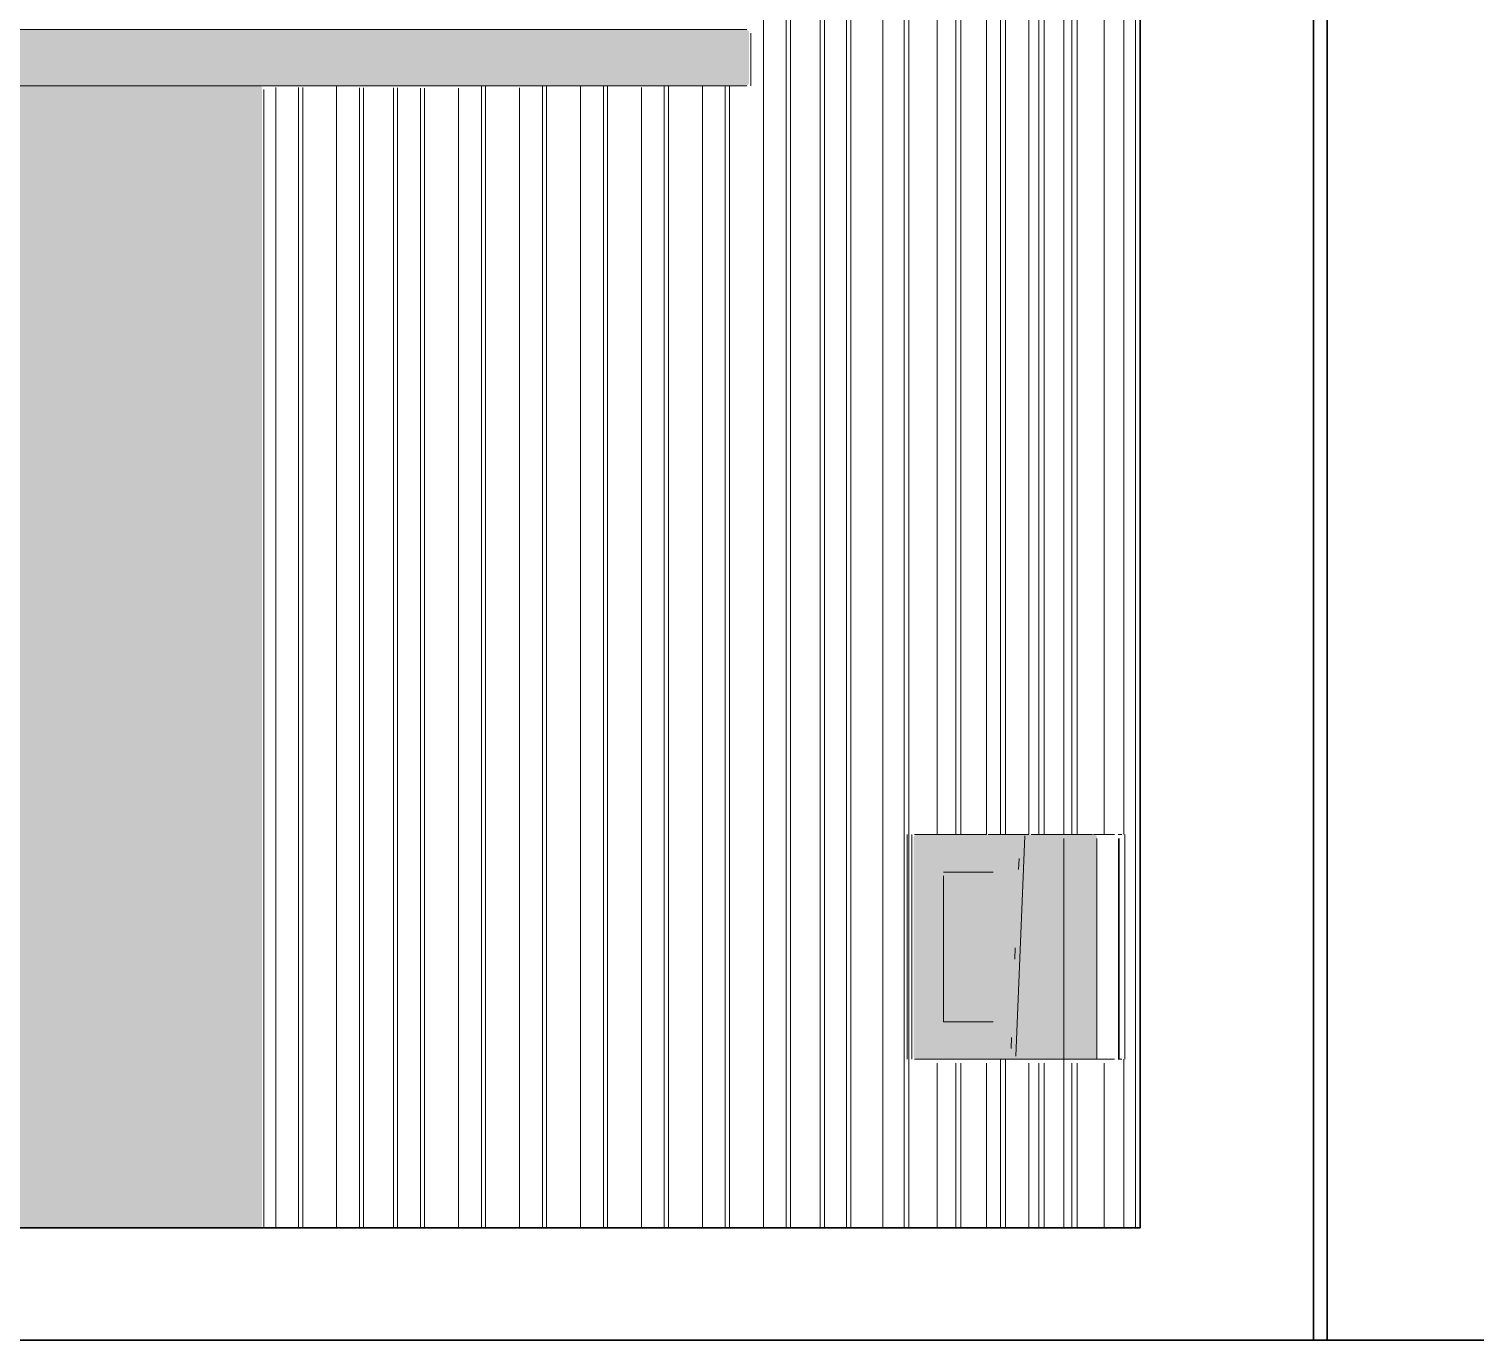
# Model space of a CAD drawing. Header units: millimetres. Extents: x 0 to 84100, y 0 to 59400.
# Drawn here: x 55337 to 59200, y 30393 to 33895 of the extents above; entities that cross this region are included whole.
import ezdxf

# ---------------------------------------------------------------- set-up
doc = ezdxf.new("R2010")
doc.units = ezdxf.units.MM
for name, color, linetype, lineweight in [('01_切断（構造・壁）', 7, 'Continuous', 35), ('09_立面の外形', 7, 'Continuous', 30), ('10_見えがかり', 7, 'Continuous', 13), ('12_見えがかり（ガラス）', 5, 'Continuous', 9)]:
    doc.layers.add(name, color=color, linetype=linetype, lineweight=lineweight)

msp = doc.modelspace()

# ---------------------------------------------------------------- hatches: boundary and pattern name
at = {"layer": '10_見えがかり', "true_color": 0xe9dcc4}
for points in [[(57260.3, 33888.1), (57260.3, 33748.1), (57255.3, 33743.1), (52205.3, 33743.1), (52200.3, 33748.1), (52200.3, 33888.1), (52205.3, 33893.1), (57255.3, 33893.1)], [(55960.3, 33738.1), (55960.3, 30698.1), (55955.3, 30693.1), (54725.3, 30693.1), (54720.3, 30698.1), (54720.3, 33738.1), (54725.3, 33743.1), (55955.3, 33743.1)]]:
    msp.add_hatch(color=8, dxfattribs=at).paths.add_polyline_path(points)
at = {"layer": '12_見えがかり（ガラス）', "true_color": 0xdce9f2}
msp.add_hatch(color=8, dxfattribs=at).paths.add_polyline_path([(58185.3, 31743.1), (58190.3, 31738.1), (58190.3, 31148.1), (58185.3, 31143.1), (57705.3, 31143.1), (57700.3, 31148.1), (57700.3, 31738.1), (57705.3, 31743.1)])

# ---------------------------------------------------------------- linework, layer by layer
at = {"layer": '01_切断（構造・壁）'}
msp.add_lwpolyline([(18470.3, 30393.1), (61629.7, 30393.1)], dxfattribs=at)
at = {"layer": '09_立面の外形'}
for points in [[(58305.5, 35030.8), (58305.5, 30693.1), (54222.5, 30693.1)], [(58804.8, 35029.5), (58804.8, 30393.1), (58804.8, 30393.1), (58804.6, 30393.1), (58804.4, 30393.1), (58804.1, 30393.1), (58803.7, 30393.1), (58803.4, 30393.1), (58802.7, 30393.1), (58801.4, 30393.1), (58800.9, 30393.1), (58799.9, 30393.1), (58799.3, 30393.1), (58797.7, 30393.1), (58796.1, 30393.1), (58794, 30393.1), (58793, 30393.1), (58791.8, 30393.1), (58790.7, 30393.1), (58789.7, 30393.1), (58788.4, 30393.1), (58786.8, 30393.1), (58785.3, 30393.1), (58783, 30393.1), (58781.5, 30393.1), (58779.7, 30393.1), (58778.4, 30393.1), (58776.3, 30393.1), (58775.6, 30393.1), (58774.4, 30393.1), (58770.9, 30393.1), (58769.9, 30393.1), (58769.2, 30393.1), (58769.1, 30393.1), (58768.9, 30393.1), (58768.8, 30393.1), (58768.8, 35029.6)]]:
    msp.add_lwpolyline(points, dxfattribs=at)
at = {"layer": '10_見えがかり'}
for points in [[(57618.4, 30693.1), (57618.4, 35040.9)], [(57675.1, 35041.8), (57675.1, 30693.1)], [(57687.6, 35041.8), (57687.6, 30693.1)], [(57763.2, 31743.1), (57763.2, 35036)], [(57813.2, 31743.1), (57813.2, 35038.6)], [(57826.1, 31743.1), (57826.1, 35038.6)], [(57895.3, 31743.1), (57895.3, 35035.8)], [(57932.3, 31743.1), (57932.3, 35039)], [(57945.6, 31743.1), (57945.6, 35039)], [(58008.1, 31743.1), (58008.1, 35041.2)], [(58035.1, 31743.1), (58035.1, 35039.5)], [(58048.9, 31743.1), (58048.9, 35039.5)], [(58101.6, 31743.1), (58101.6, 35042.7)], [(58123.1, 31743.1), (58123.1, 35041.1)], [(58137.4, 31743.1), (58137.4, 35041.1)], [(58208.9, 31743.1), (58208.9, 35039.5)], [(58292.9, 35042.3), (58292.9, 30693.1)], [(57299.1, 30693.1), (57299.1, 35030.2)], [(57360, 30693.1), (57360, 35033.1)], [(57371.1, 30693.1), (57371.1, 35033.1)], [(57450.8, 35029.5), (57450.8, 30693.1)], [(57461.9, 30693.1), (57461.9, 35029.5)], [(57520.9, 30693.1), (57520.9, 35029.8)], [(57532.5, 30693.1), (57532.5, 35029.8)], [(58261.8, 35034), (58261.8, 31743.1)], [(58768.8, 30393.1), (58768.8, 35030.3)], [(58804.8, 30393.1), (58804.8, 35030.3)], [(52284.6, 33893.1), (57255.3, 33893.1)], [(57265.3, 33743.1), (57265.3, 33883.1)], [(52284.6, 33743.1), (57255.3, 33743.1)], [(55964.6, 30693.1), (55964.6, 33733.1)], [(55996.5, 30693.1), (55996.5, 33738.1)], [(56057.5, 33737.9), (56057.5, 30693.1)], [(56068.6, 33737.9), (56068.6, 30693.1)], [(56159.3, 30693.1), (56159.3, 33741.9)], [(56220.3, 30693.1), (56220.3, 33737.4)], [(56231.4, 30693.1), (56231.4, 33737.4)], [(56311.1, 33737.2), (56311.1, 30693.1)], [(56322.2, 30693.1), (56322.2, 33737.2)], [(56383.1, 30693.1), (56383.1, 33737)], [(56394.2, 30693.1), (56394.2, 33737)], [(56485, 30693.1), (56485, 33736.7)], [(56545.9, 33743.1), (56545.9, 30693.1)], [(56557, 33743.1), (56557, 30693.1)], [(56647.8, 30693.1), (56647.8, 33737.7)], [(56708.7, 30693.1), (56708.7, 33742.6)], [(56719.9, 30693.1), (56719.9, 33742.6)], [(56810.6, 30693.1), (56810.6, 33742.4)], [(56871.6, 33742.2), (56871.6, 30693.1)], [(56882.7, 33742.2), (56882.7, 30693.1)], [(56973.4, 30693.1), (56973.4, 33738.7)], [(57034.4, 30693.1), (57034.4, 33741.7)], [(57045.5, 30693.1), (57045.5, 33741.7)], [(57136.3, 30693.1), (57136.3, 33741.5)], [(57197.2, 30693.1), (57197.2, 33741.3)], [(57208.3, 30693.1), (57208.3, 33741.3)], [(57683.5, 31143.1), (57683.5, 31743.1)], [(57683.5, 31743.1), (57683.5, 31143.1)], [(57695.9, 31743.1), (57695.9, 31143.1)], [(57702.7, 31743.1), (57750.8, 31743.1)], [(57703.4, 31743.1), (57842.8, 31743.1)], [(57705.5, 31743.1), (57763.2, 31743.1)], [(57763.2, 31743.1), (57750.8, 31743.1)], [(57826.1, 31743.1), (57813.2, 31743.1)], [(57813.2, 31743.1), (57882.4, 31743.1)], [(57826.1, 31743.1), (57895.3, 31743.1)], [(57880.7, 31743.1), (57842.8, 31743.1)], [(57895.3, 31743.1), (57882.4, 31743.1)], [(57937.6, 31743.1), (57899.7, 31743.1)], [(57945.6, 31743.1), (57932.3, 31743.1)], [(57932.3, 31743.1), (57941.2, 31743.1)], [(57945.6, 31743.1), (58008.1, 31743.1)], [(57973, 31151.5), (57997.6, 31739.4)], [(58008.1, 31743.1), (58001.5, 31743.1)], [(58043, 31743.1), (58014, 31743.1)], [(58048.9, 31743.1), (58035.1, 31743.1)], [(58035.1, 31743.1), (58043.9, 31743.1)], [(58048.9, 31743.1), (58101.6, 31743.1)], [(58101.2, 31743.1), (58091.5, 31743.1)], [(58101.6, 31743.1), (58094.7, 31743.1)], [(58131, 31743.1), (58101.2, 31743.1)], [(58101.2, 31143.1), (58101.2, 31733.1)], [(58137.4, 31743.1), (58123.1, 31743.1)], [(58123.1, 31743.1), (58131.2, 31743.1)], [(58137.4, 31743.1), (58177.9, 31743.1)], [(58177.9, 31743.1), (58170.8, 31743.1)], [(58190.6, 31743.1), (58180.7, 31743.1)], [(58200.2, 31743.1), (58190.6, 31743.1)], [(58208.9, 31743.1), (58194.2, 31743.1)], [(58208.9, 31743.1), (58236.8, 31743.1)], [(58254.4, 31743.1), (58247, 31743.1)], [(58249.4, 31743.1), (58247, 31743.1)], [(58248, 31143.1), (58248, 31733.1)], [(58256.8, 31743.1), (58249.4, 31743.1)], [(58249.4, 31733.1), (58249.4, 31143.1)], [(58264.3, 31743.1), (58264.3, 31143.1)], [(57980.7, 31649.7), (57982, 31679.6)], [(57780.5, 31643.1), (57790, 31643.1)], [(57780.5, 31643.1), (57875, 31643.1)], [(57875, 31643.1), (57912.5, 31643.1)], [(57780.5, 31633.1), (57780.5, 31243.1)], [(57970.7, 31410.5), (57971.9, 31440.4)], [(57780.5, 31243.1), (57875, 31243.1)], [(57780.5, 31243.1), (57790, 31243.1)], [(57875, 31243.1), (57912.5, 31243.1)], [(57960.7, 31171.4), (57961.9, 31201.3)], [(57750.8, 31143.1), (57702.7, 31143.1)], [(57842.8, 31143.1), (57703.4, 31143.1)], [(57763.2, 31143.1), (57705.5, 31143.1)], [(57763.2, 31143.1), (57750.8, 31143.1)], [(57763.2, 30693.1), (57763.2, 31133.1)], [(57826.1, 31143.1), (57813.2, 31143.1)], [(57882.4, 31143.1), (57813.2, 31143.1)], [(57813.2, 30693.1), (57813.2, 31133.1)], [(57895.3, 31143.1), (57826.1, 31143.1)], [(57826.1, 31133.1), (57826.1, 30693.1)], [(57880.7, 31143.1), (57842.8, 31143.1)], [(57895.3, 31143.1), (57882.4, 31143.1)], [(57895.3, 31133.1), (57895.3, 30693.1)], [(57937.6, 31143.1), (57899.7, 31143.1)], [(57945.6, 31143.1), (57932.3, 31143.1)], [(57941.2, 31143.1), (57932.3, 31143.1)], [(57932.3, 30693.1), (57932.3, 31143.1)], [(58008.1, 31143.1), (57945.6, 31143.1)], [(57945.6, 31143.1), (57945.6, 30693.1)], [(58008.1, 31143.1), (58001.5, 31143.1)], [(58008.1, 31133.1), (58008.1, 30693.1)], [(58043, 31143.1), (58014, 31143.1)], [(58048.9, 31143.1), (58035.1, 31143.1)], [(58043.9, 31143.1), (58035.1, 31143.1)], [(58035.1, 30693.1), (58035.1, 31133.1)], [(58101.6, 31143.1), (58048.9, 31143.1)], [(58048.9, 31133.1), (58048.9, 30693.1)], [(58101.2, 31143.1), (58091.5, 31143.1)], [(58101.6, 31143.1), (58094.7, 31143.1)], [(58131, 31143.1), (58101.2, 31143.1)], [(58101.6, 31143.1), (58101.6, 30693.1)], [(58137.4, 31143.1), (58123.1, 31143.1)], [(58131.2, 31143.1), (58123.1, 31143.1)], [(58123.1, 30693.1), (58123.1, 31133.1)], [(58177.9, 31143.1), (58137.4, 31143.1)], [(58137.4, 31133.1), (58137.4, 30693.1)], [(58177.9, 31143.1), (58170.8, 31143.1)], [(58190.6, 31143.1), (58180.7, 31143.1)], [(58200.2, 31143.1), (58190.6, 31143.1)], [(58208.9, 31143.1), (58194.2, 31143.1)], [(58236.8, 31143.1), (58208.9, 31143.1)], [(58208.9, 31133.1), (58208.9, 30693.1)], [(58254.4, 31143.1), (58247, 31143.1)], [(58249.4, 31143.1), (58247, 31143.1)], [(58256.8, 31143.1), (58249.4, 31143.1)], [(58261.8, 31143.1), (58261.8, 30693.1)], [(54719.4, 30693.1), (55964.6, 30693.1)], [(55954.8, 30693.1), (55964.6, 30693.1)], [(55967.3, 30693.1), (55985.4, 30693.1)], [(57486.8, 30693.1), (55967.9, 30693.1)], [(55969.3, 30693.1), (55996.5, 30693.1)], [(55996.5, 30693.1), (55985.4, 30693.1)], [(56068.6, 30693.1), (56057.5, 30693.1)], [(56148.2, 30693.1), (56057.5, 30693.1)], [(56068.6, 30693.1), (56159.3, 30693.1)], [(56159.3, 30693.1), (56148.2, 30693.1)], [(56231.4, 30693.1), (56220.3, 30693.1)], [(56220.3, 30693.1), (56311.1, 30693.1)], [(56231.4, 30693.1), (56322.2, 30693.1)], [(56322.2, 30693.1), (56311.1, 30693.1)], [(56394.2, 30693.1), (56383.1, 30693.1)], [(56383.1, 30693.1), (56473.9, 30693.1)], [(56394.2, 30693.1), (56485, 30693.1)], [(56485, 30693.1), (56473.9, 30693.1)], [(56557, 30693.1), (56545.9, 30693.1)], [(56636.7, 30693.1), (56545.9, 30693.1)], [(56557, 30693.1), (56647.8, 30693.1)], [(56647.8, 30693.1), (56636.7, 30693.1)], [(56719.9, 30693.1), (56708.7, 30693.1)], [(56708.7, 30693.1), (56799.5, 30693.1)], [(56719.9, 30693.1), (56810.6, 30693.1)], [(56810.6, 30693.1), (56799.5, 30693.1)], [(56882.7, 30693.1), (56871.6, 30693.1)], [(56962.3, 30693.1), (56871.6, 30693.1)], [(56882.7, 30693.1), (56973.4, 30693.1)], [(56973.4, 30693.1), (56962.3, 30693.1)], [(57045.5, 30693.1), (57034.4, 30693.1)], [(57034.4, 30693.1), (57125.2, 30693.1)], [(57045.5, 30693.1), (57136.3, 30693.1)], [(57136.3, 30693.1), (57125.2, 30693.1)], [(57208.3, 30693.1), (57197.2, 30693.1)], [(57197.2, 30693.1), (57288, 30693.1)], [(57208.3, 30693.1), (57299.1, 30693.1)], [(57299.1, 30693.1), (57288, 30693.1)], [(57371.1, 30693.1), (57360, 30693.1)], [(57360, 30693.1), (57450.8, 30693.1)], [(57371.1, 30693.1), (57461.9, 30693.1)], [(57461.9, 30693.1), (57450.8, 30693.1)], [(57676.3, 30693.1), (57486.8, 30693.1)], [(57532.5, 30693.1), (57520.9, 30693.1)], [(57520.9, 30693.1), (57606.8, 30693.1)], [(57532.5, 30693.1), (57618.4, 30693.1)], [(57618.4, 30693.1), (57606.8, 30693.1)], [(57687.6, 30693.1), (57675.1, 30693.1)], [(57675.1, 30693.1), (57750.8, 30693.1)], [(57842.8, 30693.1), (57676.3, 30693.1)], [(57687.6, 30693.1), (57763.2, 30693.1)], [(57763.2, 30693.1), (57750.8, 30693.1)], [(57826.1, 30693.1), (57813.2, 30693.1)], [(57813.2, 30693.1), (57882.4, 30693.1)], [(57826.1, 30693.1), (57895.3, 30693.1)], [(57880.7, 30693.1), (57842.8, 30693.1)], [(57895.3, 30693.1), (57882.4, 30693.1)], [(57937.6, 30693.1), (57899.7, 30693.1)], [(57945.6, 30693.1), (57932.3, 30693.1)], [(57932.3, 30693.1), (57941.2, 30693.1)], [(57945.6, 30693.1), (58008.1, 30693.1)], [(58008.1, 30693.1), (58001.5, 30693.1)], [(58014, 30693.1), (58043, 30693.1)], [(58048.9, 30693.1), (58035.1, 30693.1)], [(58035.1, 30693.1), (58043.9, 30693.1)], [(58048.9, 30693.1), (58101.6, 30693.1)], [(58091.5, 30693.1), (58101.2, 30693.1)], [(58101.6, 30693.1), (58094.7, 30693.1)], [(58131, 30693.1), (58101.2, 30693.1)], [(58137.4, 30693.1), (58123.1, 30693.1)], [(58123.1, 30693.1), (58131.2, 30693.1)], [(58137.4, 30693.1), (58177.9, 30693.1)], [(58177.9, 30693.1), (58170.8, 30693.1)], [(58190.6, 30693.1), (58180.7, 30693.1)], [(58199.4, 30693.1), (58190.6, 30693.1)], [(58208.9, 30693.1), (58194.2, 30693.1)], [(58208.9, 30693.1), (58236.8, 30693.1)], [(58261.8, 30693.1), (58247, 30693.1)], [(58280.7, 30693.1), (58261.8, 30693.1)], [(58292.9, 30693.1), (58285.4, 30693.1)], [(58303.2, 30693.1), (58305.5, 30693.1)], [(58770.3, 30393.1), (58768.9, 30393.1)], [(58771.4, 30393.1), (58768.9, 30393.1)], [(58780.7, 30393.1), (58768.9, 30393.1)], [(58785.3, 30393.1), (58768.9, 30393.1)], [(58787.6, 30393.1), (58768.9, 30393.1)], [(58789.7, 30393.1), (58768.9, 30393.1)], [(58791.8, 30393.1), (58768.9, 30393.1)], [(58794, 30393.1), (58768.9, 30393.1)], [(58798, 30393.1), (58768.9, 30393.1)], [(58799.9, 30393.1), (58768.9, 30393.1)], [(58803.7, 30393.1), (58768.9, 30393.1)], [(58804.8, 30393.1), (58768.9, 30393.1)], [(58804.8, 30393.1), (58768.9, 30393.1)], [(58804.6, 30393.1), (58768.9, 30393.1)], [(58804.1, 30393.1), (58768.9, 30393.1)], [(58803.4, 30393.1), (58768.9, 30393.1)], [(58800.9, 30393.1), (58768.9, 30393.1)], [(58799.3, 30393.1), (58768.9, 30393.1)], [(58787.9, 30393.1), (58768.9, 30393.1)], [(58785, 30393.1), (58768.9, 30393.1)], [(58776.2, 30393.1), (58768.9, 30393.1)], [(58778.6, 30393.1), (58768.9, 30393.1)], [(58777.5, 30393.1), (58768.9, 30393.1)], [(58776.4, 30393.1), (58768.9, 30393.1)], [(58775.4, 30393.1), (58768.9, 30393.1)], [(58774.3, 30393.1), (58768.9, 30393.1)], [(58777.6, 30393.1), (58768.9, 30393.1)], [(58775.6, 30393.1), (58768.9, 30393.1)], [(58773.8, 30393.1), (58768.9, 30393.1)], [(58770.3, 30393.1), (58771.4, 30393.1)], [(58772.2, 30393.1), (58770.9, 30393.1)], [(58771.4, 30393.1), (58772.7, 30393.1)], [(58773.8, 30393.1), (58772.2, 30393.1)], [(58772.7, 30393.1), (58774.4, 30393.1)], [(58775.6, 30393.1), (58773.8, 30393.1)], [(58774.4, 30393.1), (58776.3, 30393.1)], [(58777.6, 30393.1), (58775.6, 30393.1)], [(58776.3, 30393.1), (58778.4, 30393.1)], [(58778.4, 30393.1), (58780.7, 30393.1)], [(58780.7, 30393.1), (58783, 30393.1)], [(58783, 30393.1), (58785.3, 30393.1)], [(58785.3, 30393.1), (58787.6, 30393.1)], [(58787.6, 30393.1), (58789.7, 30393.1)], [(58789.7, 30393.1), (58791.8, 30393.1)], [(58791.8, 30393.1), (58794, 30393.1)], [(58794, 30393.1), (58796.1, 30393.1)], [(58796.1, 30393.1), (58798, 30393.1)], [(58798, 30393.1), (58799.9, 30393.1)], [(58800.9, 30393.1), (58799.3, 30393.1)], [(58799.9, 30393.1), (58801.4, 30393.1)], [(58802.3, 30393.1), (58800.9, 30393.1)], [(58801.4, 30393.1), (58802.7, 30393.1)], [(58803.4, 30393.1), (58802.3, 30393.1)]]:
    msp.add_lwpolyline(points, dxfattribs=at)
at = {"layer": '12_見えがかり（ガラス）'}
for points in [[(58189.3, 31143.1), (58189.3, 31733.1)], [(57702.8, 31143.1), (57791.5, 31143.1)], [(57930.8, 31143.1), (57791.5, 31143.1)], [(57930.8, 31143.1), (58044.8, 31143.1)], [(58132.5, 31143.1), (58044.8, 31143.1)], [(58132.5, 31143.1), (58189.3, 31143.1)]]:
    msp.add_lwpolyline(points, dxfattribs=at)

doc.saveas('drawing.dxf')
